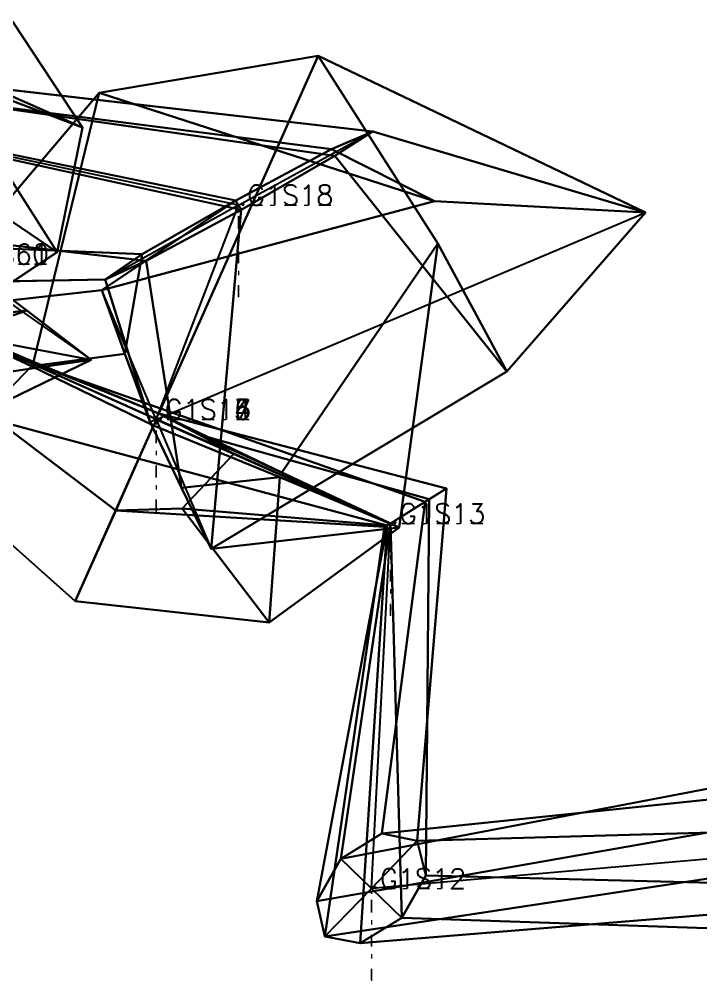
# Model space of a CAD drawing. Extents: x 34233638 to 35010029, y 7400000 to 8016345.
# Drawn here: x 34719105 to 34720131, y 7513356 to 7514805 of the extents above; entities that cross this region are included whole.
import ezdxf

# ---------------------------------------------------------------- set-up
doc = ezdxf.new("R2010")
doc.units = 0
doc.header["$LTSCALE"] = 6
doc.header["$MEASUREMENT"] = 0
doc.header["$PDMODE"] = 1
for name, color, linetype in [('T-3DF1', 245, 'CONTINUOUS'), ('T-3DF2', 243, 'CONTINUOUS'), ('T-3DF3', 241, 'CONTINUOUS'), ('T-3DF4', 243, 'CONTINUOUS'), ('T-3DF5', 245, 'CONTINUOUS'), ('T-3DF6', 247, 'CONTINUOUS'), ('T-3DF7', 249, 'CONTINUOUS'), ('T-3DF8', 247, 'CONTINUOUS'), ('V-FIL', 41, 'CONTINUOUS'), ('V-PROFIL', 65, 'CONTINUOUS'), ('V-PROFIL-C', 65, 'CONTINUOUS'), ('V-PROFIL-P', 65, 'CONTINUOUS'), ('V-STATION', 7, 'CONTINUOUS'), ('V-STATION-C1', 7, 'CONTINUOUS'), ('V-STATION-C2', 7, 'CONTINUOUS'), ('X-CONTOUR', 7, 'CONTINUOUS')]:
    doc.layers.add(name, color=color, linetype=linetype)
doc.styles.add('SIMPLEX', font='simplex')

msp = doc.modelspace()

# ---------------------------------------------------------------- linework, layer by layer
at = {"layer": 'T-3DF1'}
for points in [[(34718909, 7514555, -40911), (34718772, 7514326, -40742), (34719116, 7514366, -40951), (34719013, 7514444, -41036)], [(34719234, 7514413, -9156), (34719290, 7514451, -8994), (34718348, 7514490, -8923), (34718281, 7514394, -9206)], [(34719013, 7514444, -41036), (34719116, 7514366, -40951), (34719019, 7514332, -41923), (34719089, 7514379, -41991)], [(34719302, 7514198, -9150), (34719264, 7514301, -9041), (34719290, 7514451, -8994), (34719234, 7514413, -9156)], [(34719307, 7514193, -7098), (34719123, 7514282, -7098), (34719264, 7514301, -9041), (34719302, 7514198, -9150)], [(34719189, 7513928, -5473), (34718970, 7514123, -5473), (34719123, 7514282, -7098), (34719307, 7514193, -7098)], [(34719250, 7514065, -4977), (34719072, 7514200, -4841), (34718970, 7514123, -5473), (34719189, 7513928, -5473)], [(34719655, 7514040, -4789), (34719659, 7514042, -4634), (34719072, 7514200, -4841), (34719250, 7514065, -4977)], [(34719565, 7513423, -3908), (34719553, 7513476, -3854), (34719659, 7514042, -4634), (34719655, 7514040, -4789)], [(34720571, 7513575, -3524), (34720553, 7513652, -3471), (34719553, 7513476, -3854), (34719565, 7513423, -3908)]]:
    msp.add_3dface(points, dxfattribs=at)
at = {"layer": 'T-3DF2'}
for points in [[(34719290, 7514451, -8994), (34719431, 7514532, -8926), (34718510, 7514721, -8806), (34718348, 7514490, -8923)], [(34719264, 7514301, -9041), (34719229, 7514397, -8938), (34719431, 7514532, -8926), (34719290, 7514451, -8994)], [(34719123, 7514282, -7098), (34718946, 7514365, -7098), (34719229, 7514397, -8938), (34719264, 7514301, -9041)], [(34718772, 7514326, -40742), (34718631, 7514207, -40639), (34719213, 7514292, -40872), (34719116, 7514366, -40951)], [(34719116, 7514366, -40951), (34719213, 7514292, -40872), (34718942, 7514343, -41892), (34719019, 7514332, -41923)], [(34718970, 7514123, -5473), (34718946, 7514365, -5473), (34718946, 7514365, -7098), (34719123, 7514282, -7098)], [(34719659, 7514042, -4634), (34719664, 7514045, -4489), (34719002, 7514340, -4765), (34719072, 7514200, -4841)], [(34719553, 7513476, -3854), (34719589, 7513540, -3831), (34719664, 7514045, -4489), (34719659, 7514042, -4634)], [(34720553, 7513652, -3471), (34720537, 7513721, -3424), (34719589, 7513540, -3831), (34719553, 7513476, -3854)]]:
    msp.add_3dface(points, dxfattribs=at)
at = {"layer": 'T-3DF3'}
for points in [[(34719095, 7514801, -39307), (34719200, 7514642, -39307), (34718942, 7514756, -39809), (34718848, 7514805, -39742)], [(34719085, 7514786, -38231), (34719094, 7514682, -38264), (34719200, 7514642, -39307), (34719095, 7514801, -39307)], [(34719431, 7514532, -8926), (34719575, 7514609, -8994), (34718526, 7514744, -8982), (34718510, 7514721, -8806)], [(34718946, 7514365, -5473), (34719126, 7514289, -5473), (34719225, 7514694, -7098), (34718946, 7514365, -7098)], [(34718946, 7514365, -7098), (34719225, 7514694, -7098), (34719730, 7514531, -9011), (34719229, 7514397, -8938)], [(34719229, 7514397, -8938), (34719730, 7514531, -9011), (34719575, 7514609, -8994), (34719431, 7514532, -8926)], [(34719213, 7514292, -40872), (34719069, 7514222, -40923), (34718874, 7514431, -41921), (34718942, 7514343, -41892)], [(34718631, 7514207, -40639), (34718633, 7514389, -40751), (34719069, 7514222, -40923), (34719213, 7514292, -40872)], [(34719002, 7514340, -4765), (34719154, 7514276, -4869), (34719126, 7514289, -5473), (34718946, 7514365, -5473)], [(34719664, 7514045, -4489), (34719716, 7514078, -4599), (34719154, 7514276, -4869), (34719002, 7514340, -4765)], [(34719589, 7513540, -3831), (34719651, 7513578, -3854), (34719716, 7514078, -4599), (34719664, 7514045, -4489)], [(34720537, 7513721, -3424), (34720584, 7513675, -3463), (34719651, 7513578, -3854), (34719589, 7513540, -3831)]]:
    msp.add_3dface(points, dxfattribs=at)
at = {"layer": 'T-3DF4'}
for points in [[(34719575, 7514609, -8994), (34719637, 7514636, -9156), (34718539, 7514762, -9206), (34718526, 7514744, -8982)], [(34719200, 7514642, -39307), (34719162, 7514454, -39307), (34719044, 7514639, -39926), (34718942, 7514756, -39809)], [(34719126, 7514289, -5473), (34719315, 7514211, -5473), (34719555, 7514750, -7098), (34719225, 7514694, -7098)], [(34719225, 7514694, -7098), (34719555, 7514750, -7098), (34720048, 7514514, -9150), (34719730, 7514531, -9011)], [(34719094, 7514682, -38264), (34719038, 7514538, -38324), (34719162, 7514454, -39307), (34719200, 7514642, -39307)], [(34719730, 7514531, -9011), (34720048, 7514514, -9150), (34719637, 7514636, -9156), (34719575, 7514609, -8994)], [(34719154, 7514276, -4869), (34719315, 7514211, -4977), (34719315, 7514211, -5473), (34719126, 7514289, -5473)], [(34719716, 7514078, -4599), (34719748, 7514098, -4789), (34719315, 7514211, -4977), (34719154, 7514276, -4869)], [(34719651, 7513578, -3854), (34719704, 7513567, -3908), (34719748, 7514098, -4789), (34719716, 7514078, -4599)], [(34720584, 7513675, -3463), (34720628, 7513593, -3524), (34719704, 7513567, -3908), (34719651, 7513578, -3854)]]:
    msp.add_3dface(points, dxfattribs=at)
at = {"layer": 'T-3DF5'}
for points in [[(34719637, 7514636, -9156), (34719580, 7514599, -9319), (34718530, 7514750, -9226), (34718539, 7514762, -9206)], [(34719315, 7514211, -5473), (34719500, 7514122, -5473), (34719735, 7514467, -7098), (34719555, 7514750, -7098)], [(34719555, 7514750, -7098), (34719735, 7514467, -7098), (34719839, 7514274, -9289), (34720048, 7514514, -9150)], [(34719162, 7514454, -39307), (34719003, 7514349, -39307), (34719078, 7514488, -40043), (34719044, 7514639, -39926)], [(34720048, 7514514, -9150), (34719839, 7514274, -9289), (34719580, 7514599, -9319), (34719637, 7514636, -9156)], [(34719038, 7514538, -38324), (34718925, 7514433, -38385), (34719003, 7514349, -39307), (34719162, 7514454, -39307)], [(34719748, 7514098, -4789), (34719722, 7514082, -4899), (34719376, 7514179, -5019), (34719315, 7514211, -4977)], [(34719315, 7514211, -4977), (34719376, 7514179, -5019), (34719500, 7514122, -5473), (34719315, 7514211, -5473)], [(34719704, 7513567, -3908), (34719717, 7513515, -3962), (34719722, 7514082, -4899), (34719748, 7514098, -4789)], [(34720628, 7513593, -3524), (34720639, 7513491, -3592), (34719717, 7513515, -3962), (34719704, 7513567, -3908)]]:
    msp.add_3dface(points, dxfattribs=at)
at = {"layer": 'T-3DF6'}
for points in [[(34719580, 7514599, -9319), (34719439, 7514518, -9386), (34718510, 7514721, -9236), (34718530, 7514750, -9226)], [(34719839, 7514274, -9289), (34719394, 7514007, -9362), (34719439, 7514518, -9386), (34719580, 7514599, -9319)], [(34719735, 7514467, -7098), (34719677, 7514039, -7098), (34719394, 7514007, -9362), (34719839, 7514274, -9289)], [(34719500, 7514122, -5473), (34719677, 7514039, -5473), (34719677, 7514039, -7098), (34719735, 7514467, -7098)], [(34719722, 7514082, -4899), (34719664, 7514045, -4949), (34719428, 7514150, -5057), (34719376, 7514179, -5019)], [(34719376, 7514179, -5019), (34719428, 7514150, -5057), (34719677, 7514039, -5473), (34719500, 7514122, -5473)], [(34719717, 7513515, -3962), (34719681, 7513451, -3985), (34719664, 7514045, -4949), (34719722, 7514082, -4899)], [(34720639, 7513491, -3592), (34720629, 7513419, -3636), (34719681, 7513451, -3985), (34719717, 7513515, -3962)]]:
    msp.add_3dface(points, dxfattribs=at)
at = {"layer": 'T-3DF7'}
for points in [[(34719439, 7514518, -9386), (34719296, 7514441, -9319), (34718387, 7514546, -9221), (34718510, 7514721, -9236)], [(34719394, 7514007, -9362), (34719349, 7514099, -9260), (34719296, 7514441, -9319), (34719439, 7514518, -9386)], [(34719664, 7514045, -4949), (34719659, 7514042, -4874), (34719350, 7514068, -5033), (34719428, 7514150, -5057)], [(34719428, 7514150, -5057), (34719350, 7514068, -5033), (34719481, 7513896, -5473), (34719677, 7514039, -5473)], [(34719677, 7514039, -7098), (34719497, 7514115, -7098), (34719349, 7514099, -9260), (34719394, 7514007, -9362)], [(34719677, 7514039, -5473), (34719481, 7513896, -5473), (34719497, 7514115, -7098), (34719677, 7514039, -7098)], [(34719681, 7513451, -3985), (34719618, 7513413, -3962), (34719659, 7514042, -4874), (34719664, 7514045, -4949)], [(34720629, 7513419, -3636), (34720601, 7513493, -3583), (34719618, 7513413, -3962), (34719681, 7513451, -3985)]]:
    msp.add_3dface(points, dxfattribs=at)
at = {"layer": 'T-3DF8'}
for points in [[(34719296, 7514441, -9319), (34719234, 7514413, -9156), (34718281, 7514394, -9206), (34718387, 7514546, -9221)], [(34719349, 7514099, -9260), (34719302, 7514198, -9150), (34719234, 7514413, -9156), (34719296, 7514441, -9319)], [(34719497, 7514115, -7098), (34719307, 7514193, -7098), (34719302, 7514198, -9150), (34719349, 7514099, -9260)], [(34719481, 7513896, -5473), (34719189, 7513928, -5473), (34719307, 7514193, -7098), (34719497, 7514115, -7098)], [(34719350, 7514068, -5033), (34719250, 7514065, -4977), (34719189, 7513928, -5473), (34719481, 7513896, -5473)], [(34719659, 7514042, -4874), (34719655, 7514040, -4789), (34719250, 7514065, -4977), (34719350, 7514068, -5033)], [(34719618, 7513413, -3962), (34719565, 7513423, -3908), (34719655, 7514040, -4789), (34719659, 7514042, -4874)], [(34720601, 7513493, -3583), (34720571, 7513575, -3524), (34719565, 7513423, -3908), (34719618, 7513413, -3962)]]:
    msp.add_3dface(points, dxfattribs=at)
at = {"layer": 'V-FIL'}
for points in [[(34719435, 7514525, -9156), (34718510, 7514721, -9206)], [(34719311, 7514202, -9150), (34719435, 7514525, -9156)], [(34719664, 7514045, -4789), (34719311, 7514202, -4977)], [(34719311, 7514202, -4977), (34719311, 7514202, -5473)], [(34719311, 7514202, -5473), (34719311, 7514202, -7098)], [(34719311, 7514202, -7098), (34719311, 7514202, -9150)], [(34719635, 7513495, -3908), (34719664, 7514045, -4789)], [(34720581, 7513578, -3524), (34719635, 7513495, -3908)]]:
    msp.add_polyline3d(points, dxfattribs=at)
at = {"layer": 'V-PROFIL', "extrusion": (0, 0, -1)}
for p in [(34719224.6, 7514694.3, -7098.1), (34719200.5, 7514641.6, -39307.4), (34719735.4, 7514466.8, -7098.1), (34719122.7, 7514282, -7098.1), (34719125.6, 7514288.5, -5473.1), (34719500.1, 7514121.8, -5473.1), (34719497.2, 7514115.2, -7098.1), (34719481.1, 7513895.8, -5473.1)]:
    msp.add_point(p, dxfattribs=at)
at = {"layer": 'V-PROFIL', "extrusion": (-0.484514, 0.874087, -0.034899)}
for p in [(34719574.9, 7514608.7, -8993.6), (34719580.4, 7514598.7, -9318.7), (34719290.4, 7514451, -8993.6), (34719295.9, 7514441, -9318.7)]:
    msp.add_point(p, dxfattribs=at)
at = {"layer": 'V-PROFIL', "extrusion": (-0.276289, 0.650895, -0.707107)}
for p in [(34719729.6, 7514530.8, -9010.7), (34719263.6, 7514300.6, -9040.6), (34719838.5, 7514274.2, -9289.5), (34719349.2, 7514098.9, -9259.7)]:
    msp.add_point(p, dxfattribs=at)
at = {"layer": 'V-PROFIL', "extrusion": (0.446142, -0.312392, -0.838671)}
msp.add_point((34719116.4, 7514365.8, -40951.2), dxfattribs=at)
at = {"layer": 'V-PROFIL', "extrusion": (-0.484105, 0.215538, -0.848048)}
for p in [(34719154.1, 7514275.8, -4868.5), (34719375.5, 7514179.4, -5019.4), (34719350.4, 7514068.4, -5033.3)]:
    msp.add_point(p, dxfattribs=at)
at = {"layer": 'V-PROFIL', "extrusion": (-0.529919, 0.848048, 0)}
for p in [(34719716.1, 7514077.8, -4598.8), (34719722.1, 7514081.6, -4899.3), (34719658.6, 7514041.9, -4873.9), (34719659.1, 7514042.2, -4634.2)]:
    msp.add_point(p, dxfattribs=at)
at = {"layer": 'V-PROFIL', "extrusion": (-0.551046, 0.532139, -0.642788)}
for p in [(34719651.3, 7513577.7, -3853.8), (34719716.7, 7513514.5, -3962.1), (34719553, 7513475.9, -3853.8), (34719618.4, 7513412.8, -3962.1)]:
    msp.add_point(p, dxfattribs=at)
at = {"layer": 'V-PROFIL-C'}
for points in [[(34719435, 7514525, -9156), (34719431, 7514532, -8926)], [(34719435, 7514525, -9156), (34719439, 7514518, -9386)], [(34719007, 7514436, -41036), (34719213, 7514292, -40872)], [(34719311, 7514202, -9150), (34719229, 7514397, -8938)], [(34719311, 7514202, -5473), (34718946, 7514365, -5473)], [(34719311, 7514202, -7098), (34718946, 7514365, -7098)], [(34719311, 7514202, -4977), (34719002, 7514340, -4765)], [(34719311, 7514202, -4977), (34719428, 7514150, -5057)], [(34719311, 7514202, -5473), (34719677, 7514039, -5473)], [(34719311, 7514202, -7098), (34719677, 7514039, -7098)], [(34719311, 7514202, -9150), (34719394, 7514007, -9362)], [(34719664, 7514045, -4789), (34719664, 7514045, -4489)], [(34719664, 7514045, -4789), (34719664, 7514045, -4949)], [(34719635, 7513495, -3908), (34719589, 7513540, -3831)], [(34719635, 7513495, -3908), (34719681, 7513451, -3985)]]:
    msp.add_polyline3d(points, dxfattribs=at)
at = {"layer": 'V-PROFIL-P'}
for points in [[(34719311, 7514202, -7098), (34719555, 7514750, -7098)], [(34719435, 7514525, -9156), (34719637, 7514636, -9156)], [(34718955, 7514594, -39307), (34719162, 7514454, -39307)], [(34719435, 7514525, -9156), (34719234, 7514413, -9156)], [(34719311, 7514202, -9150), (34720048, 7514514, -9150)], [(34719311, 7514202, -4977), (34719315, 7514211, -4977)], [(34719311, 7514202, -5473), (34719315, 7514211, -5473)], [(34719311, 7514202, -5473), (34719189, 7513928, -5473)], [(34719311, 7514202, -4977), (34719250, 7514065, -4977)], [(34719311, 7514202, -9150), (34719302, 7514198, -9150)], [(34719311, 7514202, -7098), (34719307, 7514193, -7098)], [(34719664, 7514045, -4789), (34719748, 7514098, -4789)], [(34719664, 7514045, -4789), (34719655, 7514040, -4789)], [(34719635, 7513495, -3908), (34719704, 7513567, -3908)], [(34719635, 7513495, -3908), (34719565, 7513423, -3908)]]:
    msp.add_polyline3d(points, dxfattribs=at)
at = {"layer": 'X-CONTOUR'}
for p, q in [((34719637, 7514636, -100000), (34718539, 7514762, -100000)), ((34719315, 7514211, -100000), (34719555, 7514750, -100000)), ((34719555, 7514750, -100000), (34720048, 7514514, -100000)), ((34719162, 7514454, -100000), (34719044, 7514639, -100000)), ((34720048, 7514514, -100000), (34719637, 7514636, -100000)), ((34719038, 7514538, -100000), (34719162, 7514454, -100000)), ((34719234, 7514413, -100000), (34718281, 7514394, -100000)), ((34719302, 7514198, -100000), (34719234, 7514413, -100000)), ((34719748, 7514098, -100000), (34719315, 7514211, -100000)), ((34719315, 7514211, -100000), (34719315, 7514211, -100000)), ((34719307, 7514193, -100000), (34719302, 7514198, -100000)), ((34719189, 7513928, -100000), (34719307, 7514193, -100000)), ((34719704, 7513567, -100000), (34719748, 7514098, -100000)), ((34719250, 7514065, -100000), (34719189, 7513928, -100000)), ((34719655, 7514040, -100000), (34719250, 7514065, -100000)), ((34719565, 7513423, -100000), (34719655, 7514040, -100000)), ((34720628, 7513593, -100000), (34719704, 7513567, -100000)), ((34720571, 7513575, -100000), (34719565, 7513423, -100000))]:
    msp.add_line(p, q, dxfattribs=at)

# ---------------------------------------------------------------- texts
at = {"layer": 'V-STATION', "style": 'SIMPLEX'}
for s, p in [('.G1S18', (34719435, 7514525, -9156)), ('.G1S60', (34719007, 7514436, -41036)), ('.G1S61', (34719007, 7514436, -41991)), ('.G1S14', (34719311, 7514202, -4977)), ('.G1S15', (34719311, 7514202, -5473)), ('.G1S16', (34719311, 7514202, -7098)), ('.G1S17', (34719311, 7514202, -9150)), ('.G1S13', (34719664, 7514045, -4789)), ('.G1S12', (34719635, 7513495, -3908))]:
    msp.add_text(s, height=30, dxfattribs=at).set_placement(p)
at = {"layer": 'V-STATION-C1', "extrusion": (5.32184e-17, -1, 2.66092e-16), "style": 'SIMPLEX'}
for s, p in [('.G1S18', (34719435, -9156, -7514525)), ('.G1S60', (34719007, -41036, -7514436)), ('.G1S61', (34719007, -41991, -7514436)), ('.G1S14', (34719311, -4977, -7514202)), ('.G1S15', (34719311, -5473, -7514202)), ('.G1S16', (34719311, -7098, -7514202)), ('.G1S17', (34719311, -9150, -7514202)), ('.G1S13', (34719664, -4789, -7514045)), ('.G1S12', (34719635, -3908, -7513495))]:
    msp.add_text(s, height=30, dxfattribs=at).set_placement(p)
at = {"layer": 'V-STATION-C2', "extrusion": (-1, -3.87043e-15, 7.74086e-15), "style": 'SIMPLEX'}
for s, p in [('.G1S18', (-7514525, -9156, -34719435)), ('.G1S14', (-7514202, -4977, -34719311)), ('.G1S15', (-7514202, -5473, -34719311)), ('.G1S16', (-7514202, -7098, -34719311)), ('.G1S17', (-7514202, -9150, -34719311)), ('.G1S13', (-7514045, -4789, -34719664)), ('.G1S12', (-7513495, -3908, -34719635))]:
    msp.add_text(s, height=30, dxfattribs=at).set_placement(p)

doc.saveas('drawing.dxf')
